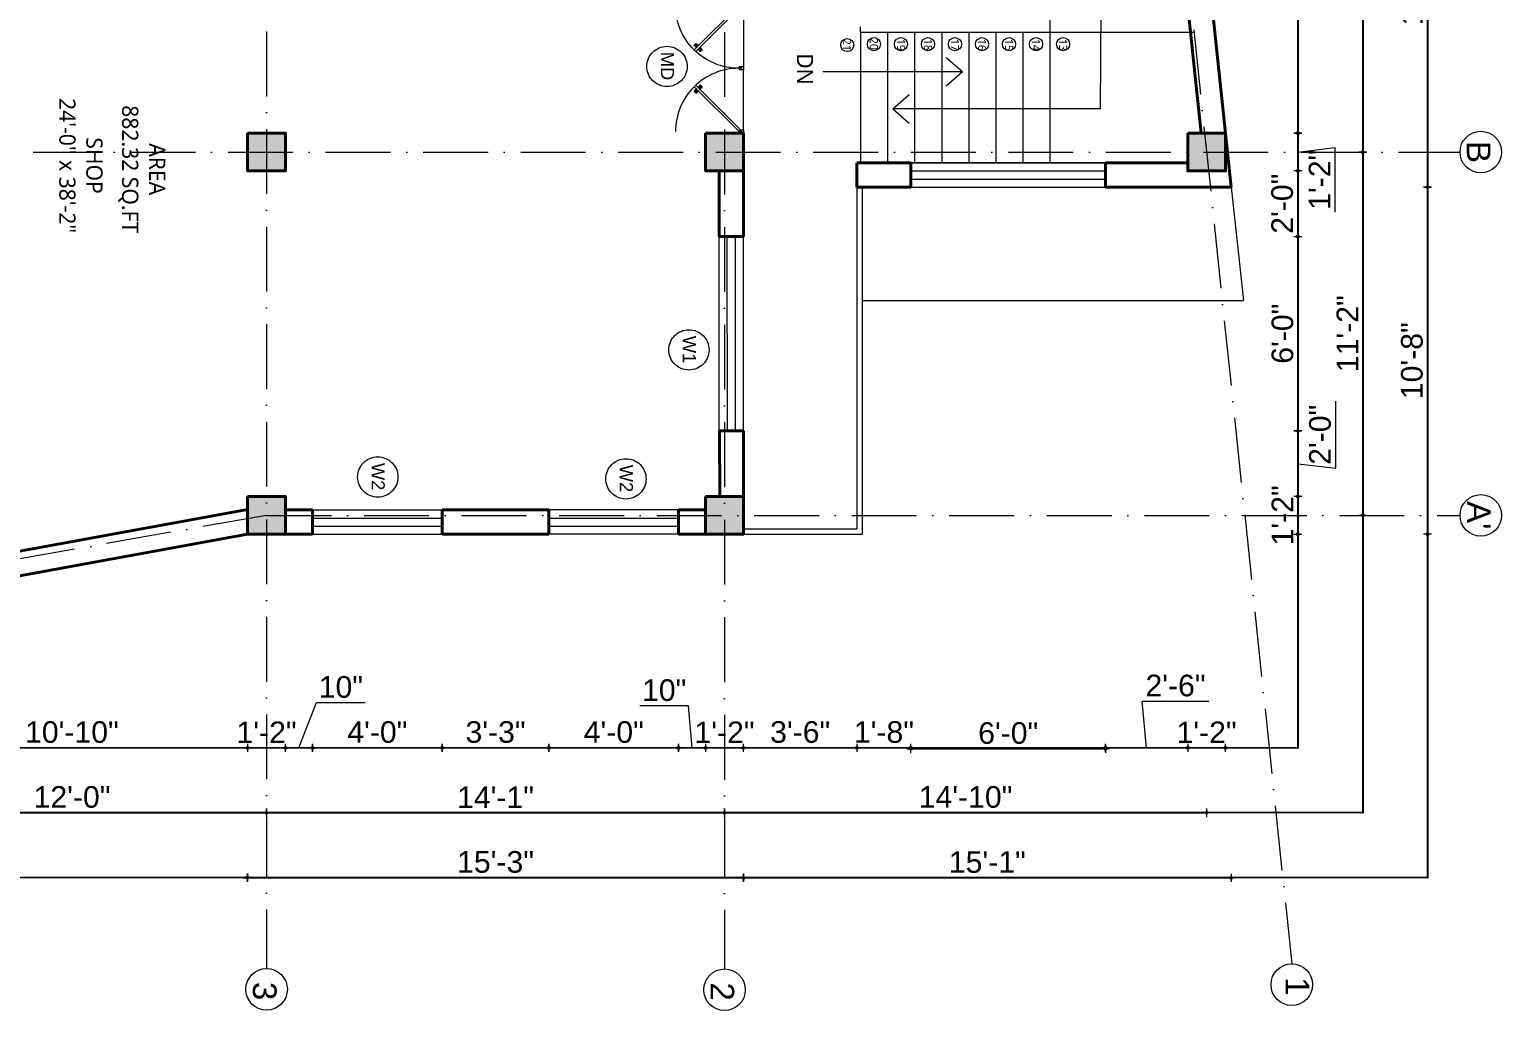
# Model space of a CAD drawing. Header units: inches. Extents: x -71 to 2682309, y -3332 to 801571.
# Drawn here: x 2680605 to 2681150, y 789765 to 790128 of the extents above; entities that cross this region are included whole.
import ezdxf

# ---------------------------------------------------------------- set-up
doc = ezdxf.new("R2010")
doc.units = ezdxf.units.IN
doc.header["$MEASUREMENT"] = 0
doc.header["$PDMODE"] = 99
doc.linetypes.add('ACAD_ISO04W100', pattern=[30, 24, -3, 0, -3])
doc.linetypes.add('ACAD_ISO10W100', pattern=[18, 12, -3, 0, -3])
for name, color, linetype, lineweight in [('CENTER  LINE RA', 10, 'ACAD_ISO04W100', 18), ('CONC. OUTLINE RA', 150, 'Continuous', 40), ('DOOR-WIN RA', 3, 'Continuous', 20), ('elev 2', 20, 'Continuous', 25), ('Hatch', 254, 'Continuous', 9), ('HATCH RA', 8, 'Continuous', 9), ('PUERTAS', 7, 'Continuous', 13), ('stair EA', 132, 'Continuous', 5), ('TEXT RA', 254, 'Continuous', 20), ('TEXTURE EA', 8, 'ACAD_ISO10W100', 9), ('wall EA', 24, 'Continuous', 40), ('Win EA', 114, 'Continuous', 5)]:
    doc.layers.add(name, color=color, linetype=linetype, lineweight=lineweight)
for name, color, linetype in [('HACTH', 7, 'Continuous'), ('lettring', 7, 'Continuous'), ('text EA', 7, 'Continuous')]:
    doc.layers.add(name, color=color, linetype=linetype)
doc.styles.add('DIM 8', font='arial.ttf', dxfattribs={"height": 8})
doc.styles.get("Standard").update_dxf_attribs({"font": 'arial.ttf'})
doc.dimstyles.new('Copy of DIM 8', dxfattribs={"dimtxt": 8, "dimasz": 1, "dimexe": 6, "dimexo": 18, "dimgap": 1.6875, "dimtad": 1, "dimdec": 0, "dimzin": 3, "dimdsep": 46, "dimlunit": 4, "dimtxsty": 'DIM 8', "dimblk": 'dot 2', "dimcen": 0.09375, "dimse1": 1, "dimse2": 1, "dimclrd": 1, "dimclre": 1, "dimclrt": 256, "dimadec": 0, "dimazin": 0, "dimtfac": 0.75, "dimtdec": 0, "dimtix": 1, "dimtmove": 1, "dimatfit": 3, "dimldrblk": 'DOT', "dimfxl": 1, "dimtolj": 1, "dimtzin": 0, "dimlwd": 9, "dimlwe": 9, "dimarcsym": 0})

# ---------------------------------------------------------------- blocks, each defined once
blk = doc.blocks.new('COLUMN')
at = {"layer": 'HACTH', "lineweight": 30, "transparency": 33554541}
h = blk.add_hatch(color=256, dxfattribs=at)
h.dxf.hatch_style = 1
h.paths.add_polyline_path([(2659104.19, 784576.38), (2659090.19, 784576.38), (2659090.19, 784562.38), (2659104.19, 784562.38)])
at = {"layer": 'CONC. OUTLINE RA'}
blk.add_lwpolyline([(2659090.19, 784576.38), (2659104.19, 784576.38), (2659104.19, 784562.38), (2659090.19, 784562.38)], close=True, dxfattribs=at)
blk = doc.blocks.new('dot1')
at = {"layer": 'Hatch'}
h = blk.add_hatch(color=256, dxfattribs=at)
edge = h.paths.add_edge_path()
edge.add_arc((0, 0), 1, 0, 360)
for p, q in [((3, 0), (-3, 0)), ((0, 3), (0, -3))]:
    blk.add_line(p, q, dxfattribs=at)
blk.add_circle((0, 0), 1, dxfattribs=at)
blk = doc.blocks.new('dot 2')
at = {"layer": 'Hatch', "xscale": 0.5, "yscale": 0.5, "zscale": 0.5}
blk.add_blockref('dot1', (0, 0), dxfattribs=at)
blk = doc.blocks.new('*D1524')
at = {"layer": 'Defpoints', "color": 0, "transparency": 16777216}
for p in [(2680685.74, 789941.29), (2680555.66, 789917.64), (2680685.74, 789862.29)]:
    blk.add_point(p, dxfattribs=at)
at = {"layer": 'lettring', "color": 1, "lineweight": 9, "transparency": 16777216}
blk.add_line((2680556.66, 789862.29), (2680684.74, 789862.29), dxfattribs=at)
at = {"layer": 'lettring', "color": 1, "lineweight": 9, "transparency": 16777216, "rotation": 180}
blk.add_blockref('dot 2', (2680555.66, 789862.29), dxfattribs=at)
at = {"layer": 'lettring', "color": 1, "lineweight": 9, "transparency": 16777216}
blk.add_blockref('dot 2', (2680685.74, 789862.29), dxfattribs=at)
at = {"layer": 'lettring', "transparency": 16777216, "insert": (2680620.7, 789868.06), "char_height": 8, "attachment_point": 5, "style": 'DIM 8'}
blk.add_mtext('\\A1;10\'-10"', dxfattribs=at)
blk = doc.blocks.new('_Dot')
at = {"color": 0, "linetype": 'ByBlock', "lineweight": -2}
blk.add_line((-0.5, 0), (-1, 0), dxfattribs=at)
at = {"color": 0, "linetype": 'ByBlock', "const_width": 0.5}
blk.add_lwpolyline([(-0.25, 0, 1), (0.25, 0, 1)], format="xyb", close=True, dxfattribs=at)
blk = doc.blocks.new('*D1525')
at = {"layer": 'Defpoints', "color": 0, "transparency": 16777216}
for p in [(2680685.74, 789941.29), (2680699.74, 789941.29), (2680699.74, 789862.29)]:
    blk.add_point(p, dxfattribs=at)
at = {"layer": 'lettring', "color": 1, "lineweight": 9, "transparency": 16777216}
for p, q in [((2680684.74, 789862.29), (2680683.74, 789862.29)), ((2680685.74, 789862.29), (2680699.74, 789862.29)), ((2680700.74, 789862.29), (2680701.74, 789862.29))]:
    blk.add_line(p, q, dxfattribs=at)
blk.add_blockref('dot 2', (2680685.74, 789862.29), dxfattribs=at)
at = {"layer": 'lettring', "color": 1, "lineweight": 9, "transparency": 16777216, "rotation": 180}
blk.add_blockref('dot 2', (2680699.74, 789862.29), dxfattribs=at)
at = {"layer": 'lettring', "transparency": 16777216, "insert": (2680692.74, 789868), "char_height": 8, "attachment_point": 5, "style": 'DIM 8'}
blk.add_mtext('\\A1;1\'-2"', dxfattribs=at)
blk = doc.blocks.new('*D1526')
at = {"layer": 'Defpoints', "color": 0, "transparency": 16777216}
for p in [(2680699.74, 789941.29), (2680709.74, 789940.79), (2680709.74, 789862.29)]:
    blk.add_point(p, dxfattribs=at)
at = {"layer": 'lettring', "color": 1, "lineweight": 9, "transparency": 16777216}
for p, q in [((2680704.74, 789862.29), (2680711.23, 789878.98)), ((2680711.23, 789878.98), (2680729.26, 789878.98)), ((2680700.74, 789862.29), (2680708.74, 789862.29))]:
    blk.add_line(p, q, dxfattribs=at)
at = {"layer": 'lettring', "color": 1, "lineweight": 9, "transparency": 16777216, "rotation": 180}
blk.add_blockref('dot 2', (2680699.74, 789862.29), dxfattribs=at)
at = {"layer": 'lettring', "color": 1, "lineweight": 9, "transparency": 16777216}
blk.add_blockref('dot 2', (2680709.74, 789862.29), dxfattribs=at)
at = {"layer": 'lettring', "transparency": 16777216, "insert": (2680720.25, 789884.75), "char_height": 8, "attachment_point": 5, "style": 'DIM 8'}
blk.add_mtext('\\A1;10"', dxfattribs=at)
blk = doc.blocks.new('*D1527')
at = {"layer": 'Defpoints', "color": 0, "transparency": 16777216}
for p in [(2680709.74, 789940.79), (2680757.74, 789941.29), (2680757.74, 789862.29)]:
    blk.add_point(p, dxfattribs=at)
at = {"layer": 'lettring', "color": 1, "lineweight": 9, "transparency": 16777216}
blk.add_line((2680710.74, 789862.29), (2680756.74, 789862.29), dxfattribs=at)
at = {"layer": 'lettring', "color": 1, "lineweight": 9, "transparency": 16777216, "rotation": 180}
blk.add_blockref('dot 2', (2680709.74, 789862.29), dxfattribs=at)
at = {"layer": 'lettring', "color": 1, "lineweight": 9, "transparency": 16777216}
blk.add_blockref('dot 2', (2680757.74, 789862.29), dxfattribs=at)
at = {"layer": 'lettring', "transparency": 16777216, "insert": (2680733.74, 789868.06), "char_height": 8, "attachment_point": 5, "style": 'DIM 8'}
blk.add_mtext('\\A1;4\'-0"', dxfattribs=at)
blk = doc.blocks.new('*D1528')
at = {"layer": 'Defpoints', "color": 0, "transparency": 16777216}
for p in [(2680757.74, 789941.29), (2680797.24, 789941.29), (2680797.24, 789862.29)]:
    blk.add_point(p, dxfattribs=at)
at = {"layer": 'lettring', "color": 1, "lineweight": 9, "transparency": 16777216}
blk.add_line((2680758.74, 789862.29), (2680796.24, 789862.29), dxfattribs=at)
at = {"layer": 'lettring', "color": 1, "lineweight": 9, "transparency": 16777216, "rotation": 180}
blk.add_blockref('dot 2', (2680757.74, 789862.29), dxfattribs=at)
at = {"layer": 'lettring', "color": 1, "lineweight": 9, "transparency": 16777216}
blk.add_blockref('dot 2', (2680797.24, 789862.29), dxfattribs=at)
at = {"layer": 'lettring', "transparency": 16777216, "insert": (2680777.49, 789868.07), "char_height": 8, "attachment_point": 5, "style": 'DIM 8'}
blk.add_mtext('\\A1;3\'-3"', dxfattribs=at)
blk = doc.blocks.new('*D1529')
at = {"layer": 'Defpoints', "color": 0, "transparency": 16777216}
for p in [(2680797.24, 789941.29), (2680845.24, 789941.29), (2680845.24, 789862.29)]:
    blk.add_point(p, dxfattribs=at)
at = {"layer": 'lettring', "color": 1, "lineweight": 9, "transparency": 16777216}
blk.add_line((2680798.24, 789862.29), (2680844.24, 789862.29), dxfattribs=at)
at = {"layer": 'lettring', "color": 1, "lineweight": 9, "transparency": 16777216, "rotation": 180}
blk.add_blockref('dot 2', (2680797.24, 789862.29), dxfattribs=at)
at = {"layer": 'lettring', "color": 1, "lineweight": 9, "transparency": 16777216}
blk.add_blockref('dot 2', (2680845.24, 789862.29), dxfattribs=at)
at = {"layer": 'lettring', "transparency": 16777216, "insert": (2680821.24, 789868.06), "char_height": 8, "attachment_point": 5, "style": 'DIM 8'}
blk.add_mtext('\\A1;4\'-0"', dxfattribs=at)
blk = doc.blocks.new('*D1530')
at = {"layer": 'Defpoints', "color": 0, "transparency": 16777216}
for p in [(2680845.24, 789941.29), (2680855.24, 789941.29), (2680855.24, 789862.29)]:
    blk.add_point(p, dxfattribs=at)
at = {"layer": 'lettring', "color": 1, "lineweight": 9, "transparency": 16777216}
for p, q in [((2680848.93, 789877.8), (2680830.9, 789877.8)), ((2680850.24, 789862.29), (2680848.93, 789877.8)), ((2680846.24, 789862.29), (2680854.24, 789862.29))]:
    blk.add_line(p, q, dxfattribs=at)
at = {"layer": 'lettring', "color": 1, "lineweight": 9, "transparency": 16777216, "rotation": 180}
blk.add_blockref('dot 2', (2680845.24, 789862.29), dxfattribs=at)
at = {"layer": 'lettring', "color": 1, "lineweight": 9, "transparency": 16777216}
blk.add_blockref('dot 2', (2680855.24, 789862.29), dxfattribs=at)
at = {"layer": 'lettring', "transparency": 16777216, "insert": (2680839.91, 789883.57), "char_height": 8, "attachment_point": 5, "style": 'DIM 8'}
blk.add_mtext('\\A1;10"', dxfattribs=at)
blk = doc.blocks.new('*D1531')
at = {"layer": 'Defpoints', "color": 0, "transparency": 16777216}
for p in [(2680855.24, 789941.29), (2680869.24, 789941.29), (2680869.24, 789862.29)]:
    blk.add_point(p, dxfattribs=at)
at = {"layer": 'lettring', "color": 1, "lineweight": 9, "transparency": 16777216}
for p, q in [((2680854.24, 789862.29), (2680853.24, 789862.29)), ((2680855.24, 789862.29), (2680869.24, 789862.29)), ((2680870.24, 789862.29), (2680871.24, 789862.29))]:
    blk.add_line(p, q, dxfattribs=at)
blk.add_blockref('dot 2', (2680855.24, 789862.29), dxfattribs=at)
at = {"layer": 'lettring', "color": 1, "lineweight": 9, "transparency": 16777216, "rotation": 180}
blk.add_blockref('dot 2', (2680869.24, 789862.29), dxfattribs=at)
at = {"layer": 'lettring', "transparency": 16777216, "insert": (2680862.24, 789868), "char_height": 8, "attachment_point": 5, "style": 'DIM 8'}
blk.add_mtext('\\A1;1\'-2"', dxfattribs=at)
blk = doc.blocks.new('*D1533')
at = {"layer": 'Defpoints', "color": 0, "transparency": 16777216}
for p in [(2680692.75, 789948.29), (2680548.74, 789922.9), (2680692.75, 789838.26)]:
    blk.add_point(p, dxfattribs=at)
at = {"layer": 'lettring', "color": 1, "lineweight": 9, "transparency": 16777216}
blk.add_line((2680549.74, 789838.26), (2680691.75, 789838.26), dxfattribs=at)
at = {"layer": 'lettring', "color": 1, "lineweight": 9, "transparency": 16777216, "rotation": 180}
blk.add_blockref('dot 2', (2680548.74, 789838.26), dxfattribs=at)
at = {"layer": 'lettring', "color": 1, "lineweight": 9, "transparency": 16777216}
blk.add_blockref('dot 2', (2680692.75, 789838.26), dxfattribs=at)
at = {"layer": 'lettring', "transparency": 16777216, "insert": (2680620.74, 789844.03), "char_height": 8, "attachment_point": 5, "style": 'DIM 8'}
blk.add_mtext('\\A1;12\'-0"', dxfattribs=at)
blk = doc.blocks.new('*D1534')
at = {"layer": 'Defpoints', "color": 0, "transparency": 16777216}
for p in [(2680692.75, 789948.29), (2680862.24, 789948.29), (2680862.24, 789838.26)]:
    blk.add_point(p, dxfattribs=at)
at = {"layer": 'lettring', "color": 1, "lineweight": 9, "transparency": 16777216}
blk.add_line((2680693.75, 789838.26), (2680861.24, 789838.26), dxfattribs=at)
at = {"layer": 'lettring', "color": 1, "lineweight": 9, "transparency": 16777216, "rotation": 180}
blk.add_blockref('dot 2', (2680692.75, 789838.26), dxfattribs=at)
at = {"layer": 'lettring', "color": 1, "lineweight": 9, "transparency": 16777216}
blk.add_blockref('dot 2', (2680862.24, 789838.26), dxfattribs=at)
at = {"layer": 'lettring', "transparency": 16777216, "insert": (2680777.49, 789843.96), "char_height": 8, "attachment_point": 5, "style": 'DIM 8'}
blk.add_mtext('\\A1;14\'-1"', dxfattribs=at)
blk = doc.blocks.new('*D1535')
at = {"layer": 'Defpoints', "color": 0, "transparency": 16777216}
for p in [(2681040.66, 790082.75), (2680862.24, 789948.29), (2681040.66, 789838.26)]:
    blk.add_point(p, dxfattribs=at)
at = {"layer": 'lettring', "color": 1, "lineweight": 9, "transparency": 16777216}
blk.add_line((2680863.24, 789838.26), (2681039.66, 789838.26), dxfattribs=at)
at = {"layer": 'lettring', "color": 1, "lineweight": 9, "transparency": 16777216, "rotation": 180}
blk.add_blockref('dot 2', (2680862.24, 789838.26), dxfattribs=at)
at = {"layer": 'lettring', "color": 1, "lineweight": 9, "transparency": 16777216}
blk.add_blockref('dot 2', (2681040.66, 789838.26), dxfattribs=at)
at = {"layer": 'lettring', "transparency": 16777216, "insert": (2680951.45, 789844.03), "char_height": 8, "attachment_point": 5, "style": 'DIM 8'}
blk.add_mtext('\\A1;14\'-10"', dxfattribs=at)
blk = doc.blocks.new('*D1536')
at = {"layer": 'Defpoints', "color": 0, "transparency": 16777216}
for p in [(2680869.24, 789941.29), (2680911.24, 789943.29), (2680911.24, 789862.29)]:
    blk.add_point(p, dxfattribs=at)
at = {"layer": 'lettring', "color": 1, "lineweight": 9, "transparency": 16777216}
blk.add_line((2680870.24, 789862.29), (2680910.24, 789862.29), dxfattribs=at)
at = {"layer": 'lettring', "color": 1, "lineweight": 9, "transparency": 16777216, "rotation": 180}
blk.add_blockref('dot 2', (2680869.24, 789862.29), dxfattribs=at)
at = {"layer": 'lettring', "color": 1, "lineweight": 9, "transparency": 16777216}
blk.add_blockref('dot 2', (2680911.24, 789862.29), dxfattribs=at)
at = {"layer": 'lettring', "transparency": 16777216, "insert": (2680890.24, 789868.07), "char_height": 8, "attachment_point": 5, "style": 'DIM 8'}
blk.add_mtext('\\A1;3\'-6"', dxfattribs=at)
blk = doc.blocks.new('*D1322')
at = {"layer": 'Defpoints', "color": 0, "transparency": 16777216}
for p in [(2680685.74, 789941.29), (2680392.37, 789886.84), (2680392.37, 789814.28)]:
    blk.add_point(p, dxfattribs=at)
at = {"layer": 'lettring', "color": 1, "lineweight": 9, "transparency": 16777216}
blk.add_line((2680684.74, 789814.28), (2680393.37, 789814.28), dxfattribs=at)
at = {"layer": 'lettring', "color": 1, "lineweight": 9, "transparency": 16777216, "rotation": 180}
blk.add_blockref('dot 2', (2680392.37, 789814.28), dxfattribs=at)
at = {"layer": 'lettring', "color": 1, "lineweight": 9, "transparency": 16777216}
blk.add_blockref('dot 2', (2680685.74, 789814.28), dxfattribs=at)
at = {"layer": 'lettring', "transparency": 16777216, "insert": (2680539.06, 789820.06), "char_height": 8, "attachment_point": 5, "style": 'DIM 8'}
blk.add_mtext('\\A1;24\'-5"', dxfattribs=at)
blk = doc.blocks.new('*D1537')
at = {"layer": 'Defpoints', "color": 0, "transparency": 16777216}
for p in [(2680685.74, 789941.29), (2680869.24, 789941.29), (2680869.24, 789814.21)]:
    blk.add_point(p, dxfattribs=at)
at = {"layer": 'lettring', "color": 1, "lineweight": 9, "transparency": 16777216}
blk.add_line((2680686.74, 789814.21), (2680868.24, 789814.21), dxfattribs=at)
at = {"layer": 'lettring', "color": 1, "lineweight": 9, "transparency": 16777216, "rotation": 180}
blk.add_blockref('dot 2', (2680685.74, 789814.21), dxfattribs=at)
at = {"layer": 'lettring', "color": 1, "lineweight": 9, "transparency": 16777216}
blk.add_blockref('dot 2', (2680869.24, 789814.21), dxfattribs=at)
at = {"layer": 'lettring', "transparency": 16777216, "insert": (2680777.49, 789819.99), "char_height": 8, "attachment_point": 5, "style": 'DIM 8'}
blk.add_mtext('\\A1;15\'-3"', dxfattribs=at)
blk = doc.blocks.new('*D1323')
at = {"layer": 'Defpoints', "color": 0, "transparency": 16777216}
for p in [(2680911.24, 790069.75), (2680931.24, 790069.75), (2680931.24, 789862.29)]:
    blk.add_point(p, dxfattribs=at)
at = {"layer": 'lettring', "color": 1, "lineweight": 9, "transparency": 16777216}
for p, q in [((2680910.24, 789862.29), (2680909.24, 789862.29)), ((2680911.24, 789862.29), (2680931.24, 789862.29)), ((2680932.24, 789862.29), (2680933.24, 789862.29))]:
    blk.add_line(p, q, dxfattribs=at)
blk.add_blockref('dot 2', (2680911.24, 789862.29), dxfattribs=at)
at = {"layer": 'lettring', "color": 1, "lineweight": 9, "transparency": 16777216, "rotation": 180}
blk.add_blockref('dot 2', (2680931.24, 789862.29), dxfattribs=at)
at = {"layer": 'lettring', "transparency": 16777216, "insert": (2680921.24, 789868.06), "char_height": 8, "attachment_point": 5, "style": 'DIM 8'}
blk.add_mtext('\\A1;1\'-8"', dxfattribs=at)
blk = doc.blocks.new('*D1538')
at = {"layer": 'Defpoints', "color": 0, "transparency": 16777216}
for p in [(2681033.66, 790075.75), (2681003.24, 790069.75), (2681033.66, 789862.29)]:
    blk.add_point(p, dxfattribs=at)
at = {"layer": 'lettring', "color": 1, "lineweight": 9, "transparency": 16777216}
for p, q in [((2681018.45, 789862.29), (2681016.76, 789879.51)), ((2681016.76, 789879.51), (2681041.54, 789879.51)), ((2681004.24, 789862.29), (2681032.66, 789862.29))]:
    blk.add_line(p, q, dxfattribs=at)
at = {"layer": 'lettring', "color": 1, "lineweight": 9, "transparency": 16777216, "rotation": 180}
blk.add_blockref('dot 2', (2681003.24, 789862.29), dxfattribs=at)
at = {"layer": 'lettring', "color": 1, "lineweight": 9, "transparency": 16777216}
blk.add_blockref('dot 2', (2681033.66, 789862.29), dxfattribs=at)
at = {"layer": 'lettring', "transparency": 16777216, "insert": (2681029.15, 789885.28), "char_height": 8, "attachment_point": 5, "style": 'DIM 8'}
blk.add_mtext('\\A1;2\'-6"', dxfattribs=at)
blk = doc.blocks.new('*D1539')
at = {"layer": 'Defpoints', "color": 0, "transparency": 16777216}
for p in [(2681033.66, 790075.75), (2681047.66, 790075.75), (2681047.66, 789862.29)]:
    blk.add_point(p, dxfattribs=at)
at = {"layer": 'lettring', "color": 1, "lineweight": 9, "transparency": 16777216}
for p, q in [((2681032.66, 789862.29), (2681031.66, 789862.29)), ((2681033.66, 789862.29), (2681047.66, 789862.29)), ((2681048.66, 789862.29), (2681049.66, 789862.29))]:
    blk.add_line(p, q, dxfattribs=at)
blk.add_blockref('dot 2', (2681033.66, 789862.29), dxfattribs=at)
at = {"layer": 'lettring', "color": 1, "lineweight": 9, "transparency": 16777216, "rotation": 180}
blk.add_blockref('dot 2', (2681047.66, 789862.29), dxfattribs=at)
at = {"layer": 'lettring', "transparency": 16777216, "insert": (2681040.66, 789868), "char_height": 8, "attachment_point": 5, "style": 'DIM 8'}
blk.add_mtext('\\A1;1\'-2"', dxfattribs=at)
blk = doc.blocks.new('*D1540')
at = {"layer": 'Defpoints', "color": 0, "transparency": 16777216}
for p in [(2680869.24, 790075.75), (2681049.76, 790069.75), (2681049.76, 789814.18)]:
    blk.add_point(p, dxfattribs=at)
at = {"layer": 'lettring', "color": 1, "lineweight": 9, "transparency": 16777216}
blk.add_line((2680870.24, 789814.18), (2681048.76, 789814.18), dxfattribs=at)
at = {"layer": 'lettring', "color": 1, "lineweight": 9, "transparency": 16777216, "rotation": 180}
blk.add_blockref('dot 2', (2680869.24, 789814.18), dxfattribs=at)
at = {"layer": 'lettring', "color": 1, "lineweight": 9, "transparency": 16777216}
blk.add_blockref('dot 2', (2681049.76, 789814.18), dxfattribs=at)
at = {"layer": 'lettring', "transparency": 16777216, "insert": (2680959.5, 789819.95), "char_height": 8, "attachment_point": 5, "style": 'DIM 8'}
blk.add_mtext('\\A1;15\'-1"', dxfattribs=at)
blk = doc.blocks.new('*D1541')
at = {"layer": 'Defpoints', "color": 0, "transparency": 16777216}
for p in [(2680869.24, 789955.29), (2681074.45, 789955.29), (2680869.24, 789941.29)]:
    blk.add_point(p, dxfattribs=at)
at = {"layer": 'lettring', "color": 1, "lineweight": 9, "transparency": 16777216}
for p, q in [((2681074.45, 789956.29), (2681074.45, 789957.29)), ((2681074.45, 789941.29), (2681074.45, 789955.29)), ((2681074.45, 789940.29), (2681074.45, 789939.29))]:
    blk.add_line(p, q, dxfattribs=at)
for p, rotation in [((2681074.45, 789955.29), 270), ((2681074.45, 789941.29), 90)]:
    blk.add_blockref('dot 2', p, dxfattribs=dict(at, rotation=rotation))
at = {"layer": 'lettring', "transparency": 16777216, "insert": (2681068.74, 789948.29), "char_height": 8, "attachment_point": 5, "rotation": 90, "style": 'DIM 8'}
blk.add_mtext('\\A1;1\'-2"', dxfattribs=at)
blk = doc.blocks.new('*D1324')
at = {"layer": 'Defpoints', "color": 0, "transparency": 16777216}
for p in [(2680869.3, 789979.52), (2681074.45, 789979.52), (2680869.24, 789955.29)]:
    blk.add_point(p, dxfattribs=at)
at = {"layer": 'lettring', "color": 1, "lineweight": 9, "transparency": 16777216}
for p, q in [((2681088.44, 789965.72), (2681088.44, 789990.5)), ((2681074.45, 789956.29), (2681074.45, 789978.52)), ((2681074.45, 789967.41), (2681088.44, 789965.72))]:
    blk.add_line(p, q, dxfattribs=at)
for p, rotation in [((2681074.45, 789979.52), 90), ((2681074.45, 789955.29), 270)]:
    blk.add_blockref('dot 2', p, dxfattribs=dict(at, rotation=rotation))
at = {"layer": 'lettring', "transparency": 16777216, "insert": (2681082.66, 789978.11), "char_height": 8, "attachment_point": 5, "rotation": 90, "style": 'DIM 8'}
blk.add_mtext('\\A1;2\'-0"', dxfattribs=at)
blk = doc.blocks.new('*D1326')
at = {"layer": 'Defpoints', "color": 0, "transparency": 16777216}
for p in [(2680869.24, 790075.75), (2681074.45, 790075.75), (2680869.3, 790051.52)]:
    blk.add_point(p, dxfattribs=at)
at = {"layer": 'lettring', "color": 1, "lineweight": 9, "transparency": 16777216}
for p, q in [((2681074.45, 790076.75), (2681074.45, 790077.75)), ((2681074.45, 790051.52), (2681074.45, 790075.75)), ((2681074.45, 790050.52), (2681074.45, 790049.52))]:
    blk.add_line(p, q, dxfattribs=at)
for p, rotation in [((2681074.45, 790075.75), 270), ((2681074.45, 790051.52), 90)]:
    blk.add_blockref('dot 2', p, dxfattribs=dict(at, rotation=rotation))
at = {"layer": 'lettring', "transparency": 16777216, "insert": (2681068.67, 790063.63), "char_height": 8, "attachment_point": 5, "rotation": 90, "style": 'DIM 8'}
blk.add_mtext('\\A1;2\'-0"', dxfattribs=at)
blk = doc.blocks.new('*D1542')
at = {"layer": 'Defpoints', "color": 0, "transparency": 16777216}
for p in [(2681047.66, 790089.75), (2681074.45, 790089.75), (2680869.24, 790075.75)]:
    blk.add_point(p, dxfattribs=at)
at = {"layer": 'lettring', "color": 1, "lineweight": 9, "transparency": 16777216}
for p, q in [((2681074.45, 790076.75), (2681074.45, 790088.75)), ((2681074.45, 790082.75), (2681088.18, 790084.43)), ((2681088.18, 790084.43), (2681088.18, 790060.55))]:
    blk.add_line(p, q, dxfattribs=at)
for p, rotation in [((2681074.45, 790089.75), 90), ((2681074.45, 790075.75), 270)]:
    blk.add_blockref('dot 2', p, dxfattribs=dict(at, rotation=rotation))
at = {"layer": 'lettring', "transparency": 16777216, "insert": (2681082.48, 790072.49), "char_height": 8, "attachment_point": 5, "rotation": 90, "style": 'DIM 8'}
blk.add_mtext('\\A1;1\'-2"', dxfattribs=at)
blk = doc.blocks.new('*D1547')
at = {"layer": 'Defpoints', "color": 0, "transparency": 16777216}
for p in [(2681033.57, 790224.11), (2681049.76, 790069.75), (2681122.45, 790069.75)]:
    blk.add_point(p, dxfattribs=at)
at = {"layer": 'lettring', "color": 1, "lineweight": 9, "transparency": 16777216}
blk.add_line((2681122.45, 790223.11), (2681122.45, 790070.75), dxfattribs=at)
for p, rotation in [((2681122.45, 790224.11), 90), ((2681122.45, 790069.75), 270)]:
    blk.add_blockref('dot 2', p, dxfattribs=dict(at, rotation=rotation))
at = {"layer": 'lettring', "transparency": 16777216, "insert": (2681116.67, 790146.93), "char_height": 8, "attachment_point": 5, "rotation": 90, "style": 'DIM 8'}
blk.add_mtext('\\A1;12\'-10"', dxfattribs=at)
blk = doc.blocks.new('*D1327')
at = {"layer": 'Defpoints', "color": 0, "transparency": 16777216}
for p in [(2681049.76, 790069.75), (2680870.74, 789941.29), (2681122.45, 789941.29)]:
    blk.add_point(p, dxfattribs=at)
at = {"layer": 'lettring', "color": 1, "lineweight": 9, "transparency": 16777216}
blk.add_line((2681122.45, 790068.75), (2681122.45, 789942.29), dxfattribs=at)
for p, rotation in [((2681122.45, 790069.75), 90), ((2681122.45, 789941.29), 270)]:
    blk.add_blockref('dot 2', p, dxfattribs=dict(at, rotation=rotation))
at = {"layer": 'lettring', "transparency": 16777216, "insert": (2681116.67, 790005.52), "char_height": 8, "attachment_point": 5, "rotation": 90, "style": 'DIM 8'}
blk.add_mtext('\\A1;10\'-8"', dxfattribs=at)
blk = doc.blocks.new('*D1552')
at = {"layer": 'Defpoints', "color": 0, "transparency": 16777216}
for p in [(2680931.24, 790069.75), (2681003.24, 790069.75), (2681003.24, 789861.92)]:
    blk.add_point(p, dxfattribs=at)
at = {"layer": 'lettring', "color": 1, "lineweight": 9, "transparency": 16777216}
blk.add_line((2680932.24, 789861.92), (2681002.24, 789861.92), dxfattribs=at)
at = {"layer": 'lettring', "color": 1, "lineweight": 9, "transparency": 16777216, "rotation": 180}
blk.add_blockref('dot 2', (2680931.24, 789861.92), dxfattribs=at)
at = {"layer": 'lettring', "color": 1, "lineweight": 9, "transparency": 16777216}
blk.add_blockref('dot 2', (2681003.24, 789861.92), dxfattribs=at)
at = {"layer": 'lettring', "transparency": 16777216, "insert": (2680967.24, 789867.69), "char_height": 8, "attachment_point": 5, "style": 'DIM 8'}
blk.add_mtext('\\A1;6\'-0"', dxfattribs=at)
blk = doc.blocks.new('3ft')
at = {"layer": 'PUERTAS', "color": 6}
for p, q in [((1.01, 2.52), (25.23, 26.74)), ((26.05, 25.92), (1.77, 1.64)), ((26.05, 25.92), (25.23, 26.74)), ((0, 2.4), (0, 0)), ((0.72, 2.4), (0, 2.4)), ((1.6, 0), (0, 0)), ((0.72, 1.52), (0.72, 2.44)), ((0.8, 1.52), (0.72, 1.52)), ((0.8, 1.52), (0.8, 2.41)), ((0.8, 1.2), (0.8, 1.52)), ((1.6, 1.2), (0.8, 1.2)), ((1.57, 1.84), (0.94, 2.47)), ((1.63, 1.89), (0.97, 2.55)), ((1.63, 1.89), (1.57, 1.84)), ((1.77, 1.64), (1.57, 1.84)), ((1.6, 0), (1.6, 1.2)), ((34.4, 0), (34.4, 1.2)), ((34.4, 1.2), (35.2, 1.2)), ((34.4, 0), (36, 0)), ((35.2, 1.2), (35.2, 2.4)), ((35.2, 2.4), (36, 2.4)), ((36, 0), (36, 2.4))]:
    blk.add_line(p, q, dxfattribs=at)
at = {"layer": 'PUERTAS', "color": 8}
for p, q in [((22.57, 24.94), (21.65, 25.68)), ((22.63, 24.99), (21.69, 25.75)), ((22.74, 25.1), (21.84, 25.9)), ((22.13, 26.28), (21.98, 26.13)), ((22.88, 25.24), (22.01, 26.06)), ((22.13, 26.28), (22.27, 26.42)), ((22.29, 26.41), (22.27, 26.42)), ((23.16, 25.52), (22.34, 26.39)), ((23.3, 25.66), (22.5, 26.56)), ((23.41, 25.77), (22.65, 26.71)), ((22.69, 24.32), (23.02, 24.83)), ((23.46, 25.83), (22.72, 26.75)), ((22.95, 24.96), (22.84, 25.07)), ((22.98, 24.99), (22.86, 25.1)), ((23.03, 25.04), (22.91, 25.15)), ((22.91, 24.53), (23.1, 24.91)), ((23.11, 25.12), (22.99, 25.23)), ((23.13, 24.76), (23.18, 24.99)), ((23.28, 25.3), (23.17, 25.41)), ((23.36, 25.37), (23.25, 25.49)), ((23.31, 24.94), (23.28, 25.08)), ((23.41, 25.43), (23.3, 25.54)), ((23.46, 25.09), (23.32, 25.13)), ((23.44, 25.45), (23.33, 25.56)), ((23.64, 25.27), (23.41, 25.22)), ((23.87, 25.49), (23.49, 25.3)), ((24.08, 25.71), (23.57, 25.38)), ((24.25, 24), (24.39, 23.97)), ((24.4, 24.15), (24.43, 24.01)), ((24.58, 24.33), (24.52, 24.1)), ((24.8, 24.56), (24.61, 24.18)), ((25.02, 24.77), (24.68, 24.26)), ((24.68, 24.05), (24.79, 23.94)), ((24.73, 24.1), (24.85, 23.99)), ((24.76, 24.13), (24.87, 24.02)), ((25.08, 24.1), (26.02, 23.34)), ((25.14, 24.15), (26.06, 23.41)), ((23.63, 23.38), (24.14, 23.72)), ((23.84, 23.6), (24.22, 23.79)), ((24.07, 23.82), (24.3, 23.88)), ((24.25, 23.26), (24.99, 22.34)), ((24.27, 23.64), (24.38, 23.53)), ((24.3, 23.67), (24.41, 23.56)), ((24.3, 23.32), (25.06, 22.38)), ((24.35, 23.72), (24.46, 23.61)), ((24.41, 23.43), (25.2, 22.53)), ((24.43, 23.8), (24.54, 23.69)), ((24.55, 23.57), (25.37, 22.7)), ((24.6, 23.97), (24.72, 23.86)), ((24.83, 23.85), (25.7, 23.03)), ((24.97, 23.99), (25.87, 23.2)), ((25.58, 22.82), (25.43, 22.67)), ((25.58, 22.82), (25.73, 22.97)), ((25.72, 22.98), (25.73, 22.97)), ((0, 0), (36, 0))]:
    blk.add_line(p, q, dxfattribs=at)
at = {"layer": 'PUERTAS', "color": 1}
for p, q in [((21.67, 25.73), (22.17, 26.23)), ((22.49, 24.95), (21.67, 25.61)), ((21.7, 25.82), (22.14, 26.26)), ((21.73, 25.79), (21.7, 25.82)), ((22.58, 26.7), (22.14, 26.26)), ((22.67, 26.73), (22.17, 26.23)), ((22.61, 26.67), (22.58, 26.7)), ((22.6, 24.96), (23.02, 25.38)), ((22.61, 24.25), (22.92, 24.72)), ((22.62, 24.13), (22.61, 24.14)), ((22.7, 25.07), (22.71, 25.06)), ((23.45, 25.91), (22.79, 26.73)), ((22.82, 25.06), (23.08, 25.32)), ((22.94, 24.95), (22.83, 25.07)), ((22.92, 24.72), (22.92, 24.72)), ((22.93, 24.94), (23.19, 25.21)), ((22.93, 24.84), (22.93, 24.83)), ((23.44, 25.81), (23.02, 25.38)), ((23.34, 25.58), (23.08, 25.32)), ((23.46, 25.47), (23.19, 25.21)), ((23.33, 25.7), (23.34, 25.69)), ((23.45, 25.46), (23.33, 25.57)), ((23.57, 25.47), (23.57, 25.47)), ((24.15, 25.79), (23.68, 25.48)), ((23.68, 25.48), (23.68, 25.48)), ((24.27, 25.78), (24.26, 25.79)), ((24.78, 24.15), (24.51, 23.89)), ((24.89, 24.03), (24.63, 23.77)), ((25.11, 24.14), (24.69, 23.71)), ((24.77, 24.14), (24.88, 24.03)), ((24.79, 24.38), (24.78, 24.37)), ((24.78, 24.26), (24.78, 24.26)), ((25.1, 24.84), (24.79, 24.38)), ((25, 24.03), (25, 24.03)), ((25.09, 24.96), (25.1, 24.95)), ((25.22, 24.14), (26.03, 23.48)), ((23.44, 23.31), (23.45, 23.3)), ((23.56, 23.3), (24.03, 23.61)), ((24.03, 23.61), (24.03, 23.62)), ((24.14, 23.62), (24.14, 23.62)), ((24.25, 23.62), (24.51, 23.89)), ((24.26, 23.29), (24.69, 23.71)), ((24.26, 23.63), (24.37, 23.52)), ((24.26, 23.18), (24.92, 22.37)), ((24.37, 23.52), (24.63, 23.77)), ((24.37, 23.4), (24.37, 23.4)), ((25.04, 22.36), (25.54, 22.86)), ((25.1, 22.42), (25.13, 22.39)), ((25.13, 22.39), (25.57, 22.83)), ((26.04, 23.37), (25.54, 22.86)), ((26.01, 23.27), (25.57, 22.83)), ((25.98, 23.3), (26.01, 23.27))]:
    blk.add_line(p, q, dxfattribs=at)
at = {"layer": 'PUERTAS', "color": 2}
for p, q in [((21.99, 26.11), (21.98, 26.13)), ((25.42, 22.68), (25.43, 22.67))]:
    blk.add_line(p, q, dxfattribs=at)
at = {"layer": 'PUERTAS', "color": 6}
for radius in [0.155, 0.0752]:
    blk.add_circle((0.82, 2.56), radius, dxfattribs=at)
blk.add_arc((0.82, 2.56), 34.38, 359.72845, 90.03333, dxfattribs=at)
at = {"layer": 'PUERTAS', "color": 1}
for centre, start, end in [((22.54, 25.01), 231.07637, 315), ((22.67, 24.2), 135, 225), ((22.73, 26.68), 38.92363, 135), ((22.77, 25.12), 225, 315), ((22.99, 24.89), 135, 219.74275), ((22.87, 24.78), 315, 39.74275), ((23.28, 25.63), 315, 45), ((23.39, 25.86), 315, 38.92363), ((23.51, 25.41), 50.25725, 135), ((23.62, 25.53), 230.25725, 315), ((24.2, 25.73), 45, 135), ((24.84, 24.31), 135, 219.74275), ((24.72, 24.21), 315, 39.74275), ((24.94, 23.98), 45, 135), ((25.04, 24.89), 315, 45), ((25.17, 24.08), 51.07637, 135), ((23.51, 23.36), 225, 315), ((24.09, 23.56), 50.25725, 135), ((24.2, 23.68), 230.25725, 315), ((24.32, 23.23), 135, 218.92363), ((24.42, 23.46), 135, 225), ((24.98, 22.42), 218.92363, 315), ((25.98, 23.42), 315, 51.07637)]:
    blk.add_arc(centre, 0.08, start, end, dxfattribs=at)
blk = doc.blocks.new('*U327')
at = {"color": 3, "xscale": -1}
blk.add_blockref('3ft', (42, 0), dxfattribs=at)

msp = doc.modelspace()

# ---------------------------------------------------------------- linework, layer by layer
at = {"layer": 'CENTER  LINE RA', "linetype": 'ACAD_ISO10W100', "ltscale": 2}
for p, q in [((2680692.75, 790307.82), (2680692.75, 789780.58)), ((2680862.24, 790307.66), (2680862.24, 789780.42)), ((2681017.07, 790307.5), (2681072.19, 789782.31)), ((2680245.3, 790082.74), (2681134.45, 790082.74)), ((2680692.74, 789948.29), (2680245.3, 789869.4)), ((2680692.74, 789948.29), (2681134.45, 789948.29))]:
    msp.add_line(p, q, dxfattribs=at)
at = {"layer": 'Defpoints'}
for points in [[(2681122.45, 790295.44), (2681122.45, 789814.17), (2680260.75, 789814.3), (2680260.75, 790295.57)], [(2681098.45, 790271.45), (2681098.45, 789838.18), (2680284.75, 789838.3), (2680284.75, 790271.57)], [(2681074.45, 790247.45), (2681074.45, 789862.18), (2680308.75, 789862.3), (2680308.75, 790247.57)]]:
    msp.add_lwpolyline(points, close=True, dxfattribs=at)
at = {"layer": 'DOOR-WIN RA'}
for p, q in [((2680931.24, 790078.75), (2681003.24, 790078.75)), ((2680931.24, 790075.75), (2681003.24, 790075.75)), ((2680931.24, 790072.75), (2681003.24, 790072.75)), ((2680931.24, 790069.75), (2681003.24, 790069.75)), ((2681049.76, 790069.75), (2681054.31, 790027.75)), ((2680860.3, 789979.52), (2680860.3, 790051.52)), ((2680863.3, 789979.52), (2680863.26, 790051.52)), ((2680866.3, 789979.52), (2680866.26, 790051.52)), ((2680869.3, 789979.52), (2680869.3, 790051.52)), ((2680913.43, 790027.75), (2681054.31, 790027.75)), ((2680709.74, 789950.29), (2680757.74, 789950.29)), ((2680845.24, 789950.29), (2680797.24, 789950.29)), ((2680709.74, 789947.29), (2680757.74, 789947.29)), ((2680797.24, 789947.29), (2680845.24, 789947.29)), ((2680709.74, 789944.29), (2680757.74, 789944.29)), ((2680709.74, 789941.29), (2680757.74, 789941.29)), ((2680797.24, 789944.29), (2680845.24, 789944.29)), ((2680845.24, 789941.29), (2680797.24, 789941.29))]:
    msp.add_line(p, q, dxfattribs=at)
at = {"layer": 'elev 2'}
for p, q in [((2680869.24, 790084.75), (2680869.24, 790084.75)), ((2680869.24, 790075.75), (2680869.24, 790075.75))]:
    msp.add_line(p, q, dxfattribs=at)
at = {"layer": 'stair EA'}
for p, q in [((2680982.61, 790215.11), (2680982.61, 790078.75)), ((2680912.61, 790127.11), (2680912.61, 790129.11)), ((2680912.61, 790127.11), (2680912.61, 790078.75)), ((2680912.61, 790127.11), (2681035.74, 790127.11)), ((2680922.61, 790127.11), (2680922.61, 790078.75)), ((2680932.61, 790127.11), (2680932.61, 790078.75)), ((2680942.61, 790127.11), (2680942.61, 790078.75)), ((2680952.61, 790127.11), (2680952.61, 790078.75)), ((2680962.61, 790127.11), (2680962.61, 790078.75)), ((2680972.61, 790127.11), (2680972.61, 790078.75)), ((2680950.29, 790112.38), (2680944.22, 790117.66)), ((2680950.29, 790112.38), (2680898.64, 790112.38)), ((2680950.29, 790112.38), (2680944.22, 790107.11)), ((2680924.49, 790098.71), (2680930.56, 790103.99)), ((2680924.49, 790098.72), (2680930.56, 790093.44)), ((2681003.24, 790078.75), (2680931.24, 790078.75)), ((2680911.24, 790069.75), (2680911.24, 789943.29)), ((2680913.24, 790069.75), (2680913.24, 789941.29)), ((2680869.24, 789943.29), (2680911.24, 789943.29)), ((2680869.24, 789941.29), (2680913.24, 789941.29))]:
    msp.add_line(p, q, dxfattribs=at)
msp.add_lwpolyline([(2680906.32, 790193.26), (2681001.84, 790193.26), (2681001.21, 790098.72), (2680924.49, 790098.72)], dxfattribs=at)
for centre in [(2680907.66, 790122.33), (2680917.53, 790122.67), (2680927.53, 790122.67), (2680937.53, 790122.67), (2680947.53, 790122.67), (2680957.53, 790122.67), (2680967.53, 790122.67), (2680977.53, 790122.67), (2680987.53, 790122.67)]:
    msp.add_circle(centre, 2.43, dxfattribs=at)
at = {"layer": 'TEXTURE EA', "linetype": 'ACAD_ISO10W100', "ltscale": 4}
for centre in [(2680840.94, 790114.43), (2680849.06, 790009.52), (2680733.9, 789962.49), (2680825.75, 789961.8)]:
    msp.add_circle(centre, 7.46, dxfattribs=at)
at = {"layer": 'TEXTURE EA', "linetype": 'ByBlock', "ltscale": 2}
for centre in [(2681142.14, 790082.74), (2681142.14, 789948.29), (2681072.19, 789774.62), (2680692.75, 789772.89), (2680862.24, 789772.73)]:
    msp.add_circle(centre, 7.69, dxfattribs=at)
at = {"layer": 'wall EA'}
for p, q in [((2681049.76, 790069.75), (2681033.57, 790224.11)), ((2681025.99, 790210.11), (2681038.61, 790089.75)), ((2680860.24, 790075.75), (2680860.29, 790051.52)), ((2680869.24, 790075.75), (2680869.24, 790051.52)), ((2680911.24, 790078.75), (2680931.24, 790078.75)), ((2680911.24, 790078.75), (2680911.24, 790069.75)), ((2680931.24, 790078.75), (2680931.24, 790069.75)), ((2681003.24, 790078.75), (2681033.66, 790078.75)), ((2681003.24, 790078.75), (2681003.24, 790069.75)), ((2680911.24, 790069.75), (2680931.24, 790069.75)), ((2681003.24, 790069.75), (2681049.76, 790069.75)), ((2680860.29, 790051.52), (2680869.24, 790051.52)), ((2680860.36, 789979.52), (2680869.24, 789979.52)), ((2680860.43, 789979.52), (2680860.48, 789955.29)), ((2680869.24, 789979.52), (2680869.24, 789955.29)), ((2680555.72, 789926.79), (2680685.74, 789950.44)), ((2680699.74, 789950.29), (2680709.74, 789950.29)), ((2680709.74, 789941.29), (2680709.74, 789950.29)), ((2680757.74, 789950.29), (2680797.24, 789950.29)), ((2680757.74, 789941.29), (2680757.74, 789950.29)), ((2680797.24, 789941.29), (2680797.24, 789950.29)), ((2680845.24, 789950.29), (2680855.24, 789950.29)), ((2680845.24, 789941.29), (2680845.24, 789950.29)), ((2680406.74, 789890.56), (2680685.74, 789941.29)), ((2680699.74, 789941.29), (2680709.74, 789941.29)), ((2680757.74, 789941.29), (2680797.24, 789941.29)), ((2680845.24, 789941.29), (2680855.24, 789941.29))]:
    msp.add_line(p, q, dxfattribs=at)

# ---------------------------------------------------------------- block references
at = {"layer": 'HATCH RA', "lineweight": 30}
for p in [(21595.55, 5513.37), (21765.05, 5513.37), (21943.47, 5513.37), (21595.55, 5378.92), (21765.05, 5378.92)]:
    msp.add_blockref('COLUMN', p, dxfattribs=at)
at = {"layer": 'Win EA', "yscale": 0.6812915640384177, "zscale": 0.6812915640384177}
for p, xscale, rotation in [((2680869.24, 790109.1), 0.6812915640384177, 90.00000000000001), ((2680869.24, 790118.36), -0.6812915640384177, 90)]:
    msp.add_blockref('*U327', p, dxfattribs=dict(at, xscale=xscale, rotation=rotation))

# ---------------------------------------------------------------- texts
at = {"layer": 'text EA', "attachment_point": 8, "rotation": 270}
for s, insert, char_height, width in [('{\\fTrebuchet MS|b0|i0|c0|p34;20}', (2680915.96, 790122.78), 3, 8.1411), ('MD', (2680838.68, 790114.57), 4.849, 9.026), ('{\\fTrebuchet MS|b0|i0|c0|p34;21}', (2680906.03, 790122.4), 3, 8.1411), ('{\\fTrebuchet MS|b0|i0|c0|p34;19}', (2680926.03, 790122.4), 3, 8.1411), ('{\\fTrebuchet MS|b0|i0|c0|p34;18}', (2680936.03, 790122.4), 3, 8.1411), ('{\\fTrebuchet MS|b0|i0|c0|p34;17}', (2680946.03, 790122.4), 3, 8.1411), ('{\\fTrebuchet MS|b0|i0|c0|p34;16}', (2680956.03, 790122.4), 3, 8.1411), ('{\\fTrebuchet MS|b0|i0|c0|p34;15}', (2680966.03, 790122.4), 3, 8.1411), ('{\\fTrebuchet MS|b0|i0|c0|p34;14}', (2680976.03, 790122.4), 3, 8.1411), ('{\\fTrebuchet MS|b0|i0|c0|p34;13}', (2680986.03, 790122.4), 3, 8.1411), ('{\\fTrebuchet MS|b0|i0|c0|p34;DN}', (2680889.02, 790113.47), 6, 68.293), ('{\\fTrebuchet MS|b0|i0|c0|p34;SHOP\\P24\'-0" x 38\'-2"}', (2680615.95, 790077.74), 6, 87.9157), ('{\\fTrebuchet MS|b0|i0|c0|p34;AREA\\P882.32 SQ.FT}', (2680637.85, 790076.38), 6, 87.9157), ('W1', (2680846.8, 790009.65), 4.849, 9.026), ('W2', (2680731.63, 789962.63), 4.849, 9.026), ('W2', (2680823.48, 789961.94), 4.849, 9.026)]:
    msp.add_mtext(s, dxfattribs=dict(at, insert=insert, char_height=char_height, width=width))
at = {"layer": 'TEXT RA', "attachment_point": 9, "rotation": 270}
for s, insert, char_height in [('B', (2681136.96, 790078.68), 8.76), ("A'", (2681137.02, 789943.08), 8.764), ('1', (2681069.89, 789770.62), 8.76), ('3', (2680687.57, 789768.83), 8.76), ('2', (2680857.06, 789768.67), 8.76)]:
    msp.add_mtext_dynamic_manual_height_columns(s, width=8.7644, gutter_width=43.82, heights=[0], dxfattribs=dict(at, insert=insert, char_height=char_height))

# ---------------------------------------------------------------- dimensions: what is measured, and where the dimension line sits
at = {"layer": 'lettring'}
for base, p1, p2, angle, picture, middle in [((2681122.45, 790069.75), (2681033.57, 790224.11), (2681049.76, 790069.75), 90, '*D1547', (2681116.67, 790146.93)), ((2681040.66, 789838.26), (2680862.24, 789948.29), (2681040.66, 790082.75), 180, '*D1535', (2680951.45, 789844.03)), ((2681049.76, 789814.18), (2680869.24, 790075.75), (2681049.76, 790069.75), 180, '*D1540', (2680959.5, 789819.95)), ((2681074.45, 790075.75), (2680869.3, 790051.52), (2680869.24, 790075.75), 90, '*D1326', (2681068.67, 790063.63)), ((2681047.66, 789862.29), (2681033.66, 790075.75), (2681047.66, 790075.75), 180, '*D1539', (2681040.66, 789868)), ((2681122.45, 789941.29), (2681049.76, 790069.75), (2680870.74, 789941.29), 90, '*D1327', (2681116.67, 790005.52)), ((2680931.24, 789862.29), (2680911.24, 790069.75), (2680931.24, 790069.75), 180, '*D1323', (2680921.24, 789868.06)), ((2681003.24, 789861.92), (2680931.24, 790069.75), (2681003.24, 790069.75), 180, '*D1552', (2680967.24, 789867.69)), ((2681074.45, 789955.29), (2680869.24, 789941.29), (2680869.24, 789955.29), 90, '*D1541', (2681068.74, 789948.29)), ((2680692.75, 789838.26), (2680548.74, 789922.9), (2680692.75, 789948.29), 180, '*D1533', (2680620.74, 789844.03)), ((2680862.24, 789838.26), (2680692.75, 789948.29), (2680862.24, 789948.29), 180, '*D1534', (2680777.49, 789843.96)), ((2680392.37, 789814.28), (2680685.74, 789941.29), (2680392.37, 789886.84), 180, '*D1322', (2680539.06, 789820.06)), ((2680685.74, 789862.29), (2680555.66, 789917.64), (2680685.74, 789941.29), 180, '*D1524', (2680620.7, 789868.06)), ((2680699.74, 789862.29), (2680685.74, 789941.29), (2680699.74, 789941.29), 180, '*D1525', (2680692.74, 789868)), ((2680869.2371, 789814.2116), (2680685.7408, 789941.2936), (2680869.2371, 789941.2936), 180, '*D1537', (2680777.4889, 789819.9864)), ((2680757.74, 789862.29), (2680709.74, 789940.79), (2680757.74, 789941.29), 180, '*D1527', (2680733.74, 789868.06)), ((2680797.2371, 789862.2916), (2680757.7408, 789941.2936), (2680797.2371, 789941.2936), 180, '*D1528', (2680777.4889, 789868.0664)), ((2680845.24, 789862.29), (2680797.24, 789941.29), (2680845.24, 789941.29), 180, '*D1529', (2680821.24, 789868.06)), ((2680869.24, 789862.29), (2680855.24, 789941.29), (2680869.24, 789941.29), 180, '*D1531', (2680862.24, 789868)), ((2680911.24, 789862.29), (2680869.24, 789941.29), (2680911.24, 789943.29), 180, '*D1536', (2680890.24, 789868.07))]:
    dim = msp.add_linear_dim(base=base, p1=p1, p2=p2, angle=angle, dimstyle='Copy of DIM 8', dxfattribs=at)
    dim.commit()
    dim.dimension.update_dxf_attribs({"geometry": picture, "text_midpoint": middle})
for base, p1, p2 in [((2681098.45, 790216.94), (2680862.24, 790082.74), (2681026.58, 790216.94)), ((2681074.45, 790210.11), (2681047.66, 790089.75), (2681033.56, 790210.11)), ((2681098.45, 790082.74), (2680862.24, 789948.29), (2680862.24, 790082.74)), ((2681074.45, 790051.52), (2680869.3, 789979.52), (2680869.3, 790051.52))]:
    msp.add_linear_dim(base=base, p1=p1, p2=p2, angle=90, dimstyle='Copy of DIM 8', dxfattribs=at).render()
for base, p1, p2, angle, picture, middle in [((2681074.45, 790089.75), (2680869.24, 790075.75), (2681047.66, 790089.75), 90, '*D1542', (2681088.18, 790082.75)), ((2681033.66, 789862.29), (2681003.24, 790069.75), (2681033.66, 790075.75), 180, '*D1538', (2681018.45, 789879.51)), ((2681074.45, 789979.52), (2680869.24, 789955.29), (2680869.3, 789979.52), 90, '*D1324', (2681088.44, 789967.41)), ((2680709.74, 789862.29), (2680699.74, 789941.29), (2680709.74, 789940.79), 180, '*D1526', (2680712.92, 789878.98)), ((2680855.24, 789862.29), (2680845.24, 789941.29), (2680855.24, 789941.29), 180, '*D1530', (2680847.24, 789877.8))]:
    dim = msp.add_linear_dim(base=base, p1=p1, p2=p2, angle=angle, dimstyle='Copy of DIM 8', dxfattribs=at)
    dim.commit()
    dim.dimension.update_dxf_attribs({"geometry": picture, "text_midpoint": middle, "dimtype": 160})

doc.saveas('drawing.dxf')
